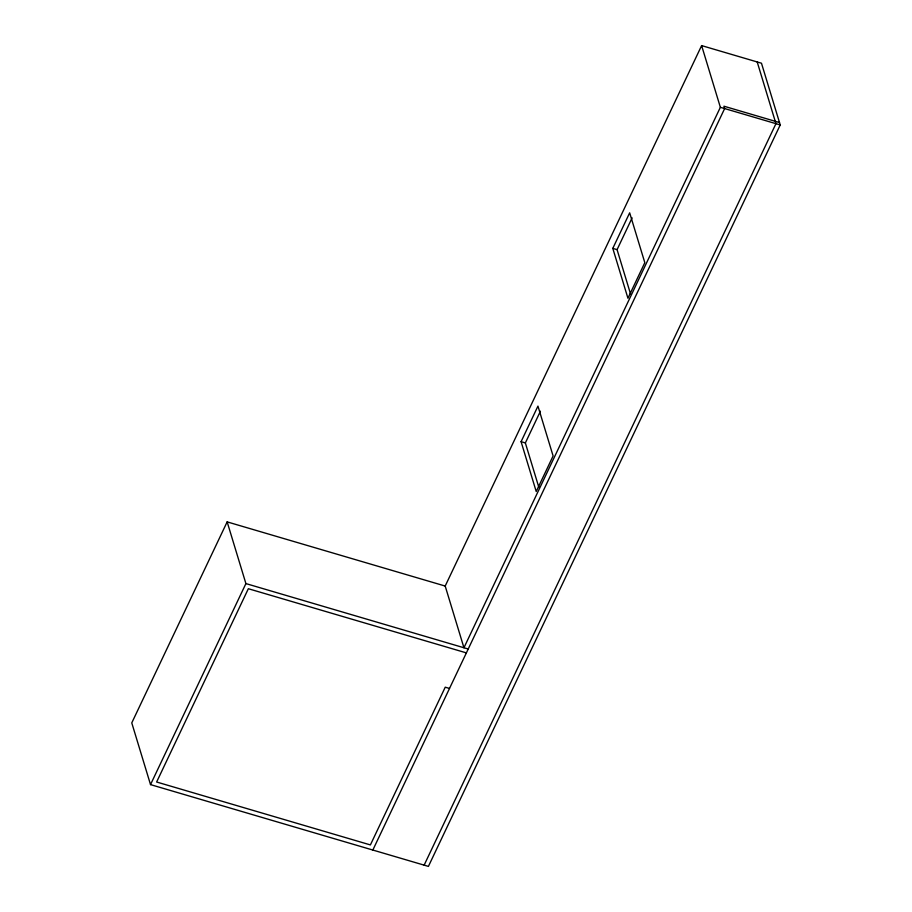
<?xml version="1.0" encoding="UTF-8"?>
<svg xmlns="http://www.w3.org/2000/svg" width="912" height="912" viewBox="0 0 912 912"><rect width="100%" height="100%" fill="white"/><g stroke="black" fill="none" stroke-linecap="round" stroke-linejoin="round"><path stroke-width="1.37" d="M445.193 586.051L227.156 521.881L131.773 722.897L150.526 784.616L428.412 866.4L780.227 124.933L761.474 63.213L701.624 45.6L445.193 586.051L463.946 647.759L720.366 107.308L701.624 45.6M150.526 784.616L245.909 583.589L227.156 521.881M521.083 441.682L537.955 406.114L553.105 455.954L536.222 491.522L521.083 441.682L525.358 442.936L538.867 487.396M612.796 248.383L629.668 212.827L644.818 262.667L627.935 298.235L612.796 248.383L617.071 249.649L630.58 294.097M525.358 442.936L540.428 411.187M617.071 249.649L632.13 217.888M372.837 850.041L724.641 108.574L723.923 106.202L779.498 122.55M424.137 865.146L775.952 123.667L757.199 61.959M720.366 107.308L780.227 124.933M245.909 583.589L468.221 649.013M466.385 652.889L248.349 588.719L156.636 782.006L370.397 844.922L445.238 687.192L449.513 688.446"/></g></svg>
